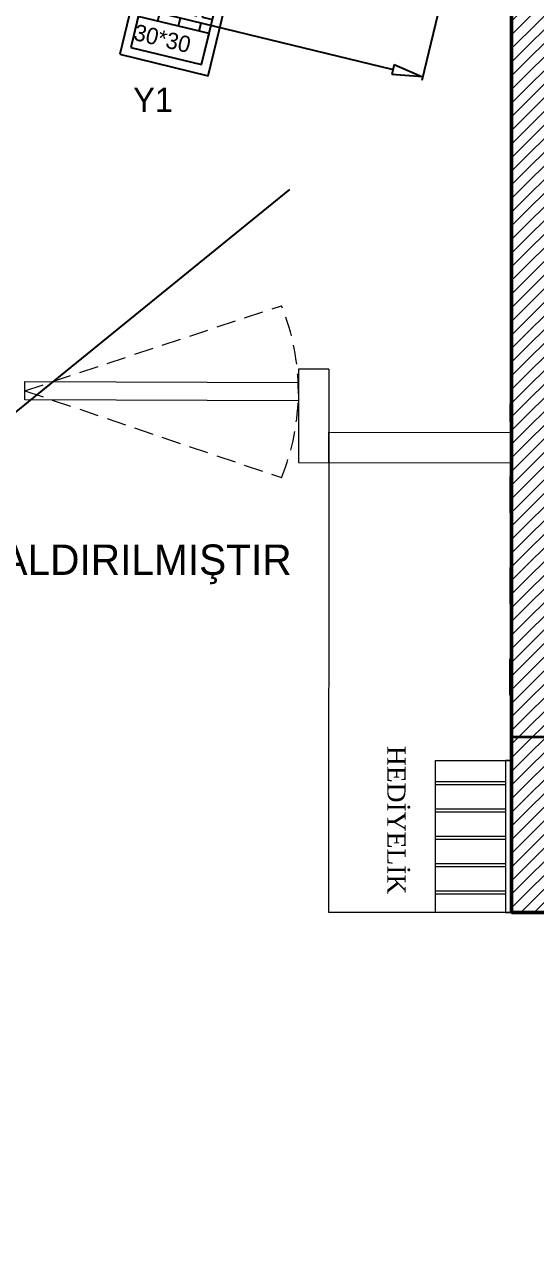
# Model space of a CAD drawing. Header units: millimetres. Extents: x 4980 to 19099, y 3891 to 5773.
# Drawn here: x 6945.9 to 7114.2, y 4669.7 to 5072.3 of the extents above; entities that cross this region are included whole.
import ezdxf

# ---------------------------------------------------------------- set-up
doc = ezdxf.new("R2010")
doc.units = ezdxf.units.MM
doc.linetypes.add('ACAD_ISO03W100', pattern=[30, 12, -18])
doc.linetypes.add('DASHED2', pattern=[9.525, 6.35, -3.175])
for name, color, linetype, lineweight in [('a alçıpan duvar', 162, 'Continuous', 35), ('a duvar', 84, 'Continuous', 50), ('no3_ahşap gorunus on kalın', 34, 'Continuous', 20), ('no3_duvar tarama', 253, 'Continuous', 9), ('no3_duvar ytong', 101, 'Continuous', 20), ('no3_kutu profil gorunus', 8, 'Continuous', 18)]:
    doc.layers.add(name, color=color, linetype=linetype, lineweight=lineweight)
for name, color, linetype in [('Kıtc-002 Çizgi', 7, 'Continuous'), ('Kıtc-008 Rakam', 1, 'Continuous'), ('Kıtc-028 Yer Izgarası', 252, 'Continuous')]:
    doc.layers.add(name, color=color, linetype=linetype)
doc.layers.add('no3_yazi tefris_Stift_Nr__152', color=7, linetype='Continuous', lineweight=20, true_color=0x0051a4)
doc.layers.add('t_tefris ince_Stift_Nr__34', color=7, linetype='Continuous', lineweight=20, true_color=0x7e3e00)
doc.styles.add('ERSTELLTER_STIL_4', font='georgia.ttf')
doc.styles.get("Standard").update_dxf_attribs({"font": 'stylu.ttf', "height": 10})
doc.dimstyles.new('ISO-25', dxfattribs={"dimtxt": 2.5, "dimasz": 5, "dimexe": 1.25, "dimexo": 0.625, "dimtad": 1, "dimdec": 0, "dimtxsty": 'Standard', "dimblk": 'ARCHTICK', "dimcen": 2.5, "dimclrd": 256, "dimclre": 256, "dimclrt": 256, "dimadec": 0, "dimazin": 0, "dimtfac": 1, "dimtdec": 0, "dimtmove": 0, "dimatfit": 3, "dimldrblk": 'ARCHTICK', "dimfxl": 1, "dimlwd": -1, "dimlwe": -1, "dimarcsym": 0})

# ---------------------------------------------------------------- blocks, each defined once
blk = doc.blocks.new('ty')
at = {"layer": 'no3_ahşap gorunus on kalın'}
for points in [[(-456762.45, -964927.69), (-456760.45, -964927.69), (-456760.45, -964977.69), (-456762.45, -964977.69)], [(-456762.45, -964977.69), (-456737.45, -964977.69), (-456737.45, -964927.69), (-456762.45, -964927.69), (-456762.45, -964977.69)], [(-456760.45, -964934.69), (-456737.45, -964934.69)], [(-456760.45, -964935.69), (-456737.45, -964935.69)], [(-456760.45, -964943.69), (-456737.45, -964943.69)], [(-456760.45, -964944.69), (-456737.45, -964944.69)], [(-456760.45, -964952.69), (-456737.45, -964952.69)], [(-456760.45, -964953.69), (-456737.45, -964953.69)], [(-456760.45, -964961.69), (-456737.45, -964961.69)], [(-456760.45, -964962.69), (-456737.45, -964962.69)], [(-456760.45, -964970.69), (-456737.45, -964970.69)], [(-456760.45, -964971.69), (-456737.45, -964971.69)]]:
    blk.add_lwpolyline(points, dxfattribs=at)
blk = doc.blocks.new('_ClosedBlank')
at = {"color": 0, "linetype": 'ByBlock', "lineweight": -2}
for p, q in [((-1, 0.167), (0, 0)), ((-1, 0.167), (-1, -0.167)), ((0, 0), (-1, -0.167))]:
    blk.add_line(p, q, dxfattribs=at)
blk = doc.blocks.new('*D210')
at = {"transparency": 16777216}
for p, q in [((6291.89, 5275.01), (6284.95, 5246.51)), ((6294.96, 5245.36), (7067.26, 5057.42)), ((7083.62, 5082.34), (7076.68, 5053.84))]:
    blk.add_line(p, q, dxfattribs=at)
at = {"layer": 'Defpoints', "color": 0, "transparency": 16777216}
for p in [(6292.04, 5275.62, -0.53), (7083.77, 5082.94, -0.53), (7076.98, 5055.05)]:
    blk.add_point(p, dxfattribs=at)
at = {"transparency": 16777216, "xscale": 10, "yscale": 10, "zscale": 10}
for p, rotation in [((6285.25, 5247.73), 166.3224590213279), ((7076.98, 5055.05), 346.3224590213279)]:
    blk.add_blockref('_ClosedBlank', p, dxfattribs=dict(at, rotation=rotation))
at = {"transparency": 16777216, "insert": (6683.06, 5159.37), "char_height": 10, "attachment_point": 5, "rotation": 346.3225}
blk.add_mtext('815', dxfattribs=at)
blk = doc.blocks.new('A$C1AAB3821')
at = {"layer": 'Kıtc-028 Yer Izgarası'}
for p, q in [((30, 30), (0, 30)), ((0, 30), (0, 0)), ((30, 0), (30, 30)), ((27, 27), (3, 27)), ((3, 27), (3, 3)), ((3, 25.24), (7.74, 25.24)), ((9.65, 25.24), (9.65, 27)), ((9.65, 25.24), (14.73, 25.24)), ((16.63, 25.24), (16.63, 27)), ((16.63, 25.24), (21.71, 25.24)), ((23.62, 25.24), (23.62, 27)), ((23.62, 25.24), (27, 25.24)), ((27, 3), (27, 27)), ((9.65, 18.25), (9.65, 23.33)), ((16.63, 18.25), (16.63, 23.33)), ((23.62, 18.25), (23.62, 23.33)), ((3, 18.25), (7.74, 18.25)), ((9.65, 18.25), (14.73, 18.25)), ((9.65, 13.5), (9.65, 16.35)), ((16.63, 18.25), (21.71, 18.25)), ((16.63, 13.5), (16.63, 16.35)), ((23.62, 18.25), (27, 18.25)), ((23.62, 13.5), (23.62, 16.35)), ((27, 13.5), (3, 13.5)), ((3, 13.5), (3, 3)), ((27, 3), (27, 13.5)), ((0, 0), (30, 0)), ((3, 3), (27, 3)), ((3, 3), (27, 3))]:
    blk.add_line(p, q, dxfattribs=at)
blk.add_text('30*30', height=5.4, dxfattribs=at).set_placement((3, 5.64))

msp = doc.modelspace()

# ---------------------------------------------------------------- hatches: boundary and pattern name
at = {"layer": 'no3_duvar tarama'}
h = msp.add_hatch(dxfattribs=at)
h.set_pattern_fill('ANSI31', color=256, style=0)
h.set_pattern_definition([(45, (81879.2123, 31164.2985), (-2.24506403, 2.24506403), [])])
h.paths.add_polyline_path([(7168.47, 4578.31), (7167.37, 4659.97), (7106.26, 4659.97), (7106.26, 4579.31), (7088.4, 4579.31), (7088.4, 4557.56), (7183.4, 4557.56), (7183.4, 4578.31)])
h.paths.add_polyline_path([(7162.27, 5149.88), (7182.43, 5144.97), (7200.22, 5195.97), (7208.54, 5194.4), (7209.72, 5199.26), (7211.09, 5198.93), (7215.02, 5215.16), (7190.81, 5221.18), (7190.25, 5219.09), (6960.33, 5274.47), (6960.8, 5276.41), (6936.5, 5282.29), (6932.55, 5265.95), (6934.73, 5265.42), (6933.81, 5261.6), (6942.89, 5259.8), (6932.41, 5205.82), (7106.26, 5163.51), (7106.26, 4779.97), (7166.28, 4779.97)])

# ---------------------------------------------------------------- linework, layer by layer
at = {"layer": 'a alçıpan duvar', "linetype": 'ACAD_ISO03W100', "elevation": -0.53}
msp.add_lwpolyline([(7106.26, 5163.51), (7105.82, 4837.81), (7174.66, 4837.81), (7174.66, 5024.89)], dxfattribs=at)
at = {"layer": 'a duvar', "elevation": -0.53}
for points in [[(7106.26, 4779.97), (7106.26, 5163.51), (6932.41, 5205.82), (6942.89, 5259.8), (6933.81, 5261.6), (6934.73, 5265.42), (6932.55, 5265.95), (6936.5, 5282.29), (6960.8, 5276.41), (6960.33, 5274.47), (7190.25, 5219.09), (7190.81, 5221.18), (7215.02, 5215.16), (7211.09, 5198.93), (7209.72, 5199.26), (7208.54, 5194.4), (7200.22, 5195.97), (7182.43, 5144.97), (7177.31, 5146.22), (7177.31, 5146.22)], [(7166.28, 4779.97), (7106.26, 4779.97)]]:
    msp.add_lwpolyline(points, dxfattribs=at)
at = {"layer": 'Kıtc-002 Çizgi', "color": 1}
msp.add_line((7033.15, 5017.93, -0.53), (6893.49, 4904.48, -0.53), dxfattribs=at)
at = {"layer": 'no3_ahşap gorunus on kalın', "elevation": -0.53}
msp.add_lwpolyline([(6946.07, 4954.71), (7036.08, 4954.4), (7036.08, 4948.4), (6946.07, 4948.7), (6946.07, 4954.71)], dxfattribs=at)
at = {"layer": 'no3_duvar tarama', "linetype": 'DASHED2', "elevation": -0.53}
for points in [[(6946.07, 4951.7), (7030.53, 4979.7)], [(6946.07, 4951.7), (7030.53, 4923.09)]]:
    msp.add_lwpolyline(points, dxfattribs=at)
at = {"layer": 'no3_duvar tarama', "linetype": 'DASHED2'}
msp.add_arc((6961.08, 4951.39, -0.53), 75, 337.8266, 22.1734, dxfattribs=at)
at = {"layer": 'no3_duvar ytong'}
for p, q in [((7046.08, 4958.75, -0.53), (7036.08, 4958.75, -0.53)), ((7036.08, 4958.75, -0.53), (7036.08, 4928.03, -0.53)), ((7046.08, 4958.75, -0.53), (7046.08, 4928.03, -0.53)), ((7046.08, 4928.03, -0.53), (7046.08, 4938.03, -0.53)), ((7046.08, 4938.03, -0.53), (7106.26, 4937.99, -0.53)), ((7106.26, 4927.99, -0.53), (7105.95, 4937.99, -0.53)), ((7036.08, 4928.03, -0.53), (7106.26, 4927.99, -0.53))]:
    msp.add_line(p, q, dxfattribs=at)
at = {"layer": 't_tefris ince_Stift_Nr__34', "linetype": 'Continuous', "elevation": -0.53, "flags": 128}
msp.add_lwpolyline([(7106.26, 4779.97), (7046.08, 4779.95), (7046.26, 4928.03), (7106.26, 4927.99)], close=True, dxfattribs=at)

# ---------------------------------------------------------------- block references
at = {"layer": 'Kıtc-028 Yer Izgarası', "rotation": 346.361978972235}
msp.add_blockref('A$C1AAB3821', (6977.28, 5062.48), dxfattribs=at)
at = {"layer": 'no3_kutu profil gorunus', "xscale": -1, "rotation": 359.9999999999997}
msp.add_blockref('ty', (-449656.19, 969757.67, -0.53), dxfattribs=at)

# ---------------------------------------------------------------- texts
at = {"layer": 'Kıtc-002 Çizgi', "insert": (6878.58, 4901.09, -0.53), "char_height": 10, "attachment_point": 1}
msp.add_mtext_dynamic_manual_height_columns('{\\C1;DUVAR KALDIRILMIŞTIR}', width=174.297, gutter_width=50, heights=[0], dxfattribs=at)
at = {"layer": 'Kıtc-008 Rakam', "color": 1}
msp.add_text('Y1', height=8, dxfattribs=at).set_placement((6981.72, 5043.44))
at = {"layer": 'no3_yazi tefris_Stift_Nr__152', "linetype": 'Continuous', "insert": (7071.36, 4785.96, -0.53), "char_height": 8, "width": 120.9246, "attachment_point": 3, "rotation": 270, "line_spacing_factor": 1.759884, "style": 'ERSTELLTER_STIL_4'}
msp.add_mtext('\\A1;{\\H0.75x;HEDİYELİK\\H1.33333x; \\P}', dxfattribs=at)

# ---------------------------------------------------------------- dimensions: what is measured, and where the dimension line sits
dim = msp.add_aligned_dim(p1=(6292.04, 5275.62, -0.53), p2=(7083.77, 5082.94, -0.53), distance=-28.71, dimstyle='ISO-25', override={"dimtxt": 10, "dimasz": 10, "dimgap": 3, "dimblk": 'ClosedBlank', "dimcen": 5, "dimldrblk": 'ClosedBlank', "dimfxl": 0, "dimtfillclr": 256})
dim.commit()
dim.dimension.update_dxf_attribs({"geometry": '*D210', "text_midpoint": (6683.06, 5159.37)})

doc.saveas('drawing.dxf')
